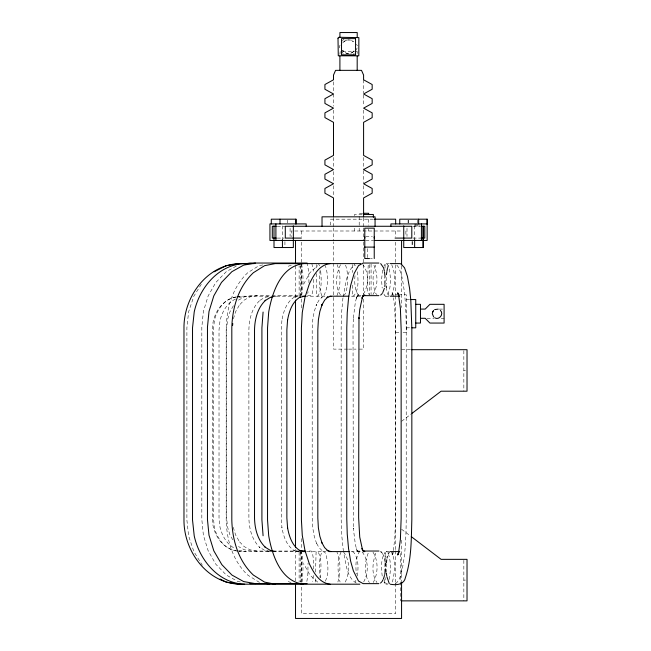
<?xml version="1.0" encoding="UTF-8"?>
<svg xmlns="http://www.w3.org/2000/svg" width="651" height="651" viewBox="0 0 651 651"><rect width="100%" height="100%" fill="white"/><g stroke="black" fill="none" stroke-linecap="round" stroke-linejoin="round"><path stroke-width="0.49" stroke-dasharray="3.25 2.44" d="M367.628 257.609L367.628 248.121M384.749 579.577L384.684 583.638L387.801 584.191M384.855 572.465L385.001 563.318M385.018 562.301L385.172 552.146L386.279 551.592L390.193 551.592M308.965 282.721L308.688 271.198L307.126 263.606M313.774 279.352L313.424 287.498L311.87 295.09L311.202 295.652L307.182 295.652M313.733 569.023L313.424 559.185L312.488 553.22L311.202 551.039L307.182 551.039M315.32 582.01L315.45 577.03M315.58 572.058L316.085 552.146L316.907 551.592L318.258 552.146C322.115 560.015 320.935 569.316 320.186 577.73M368.197 265.234L367.197 290.875L369.174 294.553M384.383 284.064L384.66 277.098M385.01 268.139L385.172 264.16L389.314 263.606M385.286 571.554L385.286 563.115M385.164 283.567L385.172 277.66M386.189 277.375L386.263 284.121M386.263 563.676L386.263 572.115M355.007 275.682C354.356 281.842 354.697 288.401 357.521 294.024L360.638 296.205L349.774 296.205M342.931 297.987L341.612 312.586L341.157 327.722L341.157 518.969L341.612 534.097L343.411 551.592M313.424 575.484L312.488 581.457M300.819 582.01C301.95 572.139 302.341 561.927 300.388 552.146M302.031 582.01C303.171 572.139 303.553 561.927 301.608 552.146M320.137 270.067C319.291 278.514 318.608 287.62 321.814 295.652L322.562 296.205L323.856 295.652C328.519 286.619 328.511 275.283 325.354 265.787M343.093 297.019C345.494 286.261 345.787 272.435 354.559 264.64M357.212 576.045C358.481 568.144 358.823 558.721 353.574 552.146L351.939 551.592M389.16 579.423C390.665 571.277 391.194 562.61 388.606 554.636M393.123 552.251L392.756 554.221L394.766 539.329L395.515 518.456L395.515 329.341L394.766 308.468L393.57 298.191M307.744 293.463L308.102 291.738M306.857 581.457L307.801 575.484L308.053 563.115M392.415 582.01C394.742 572.375 396.077 561.26 391.454 552.146M382.585 270.067L381.535 279.906L382.194 288.051M325.378 581.148C329.487 572.359 327.844 562.684 325.817 553.773L324.621 552.146L322.611 551.592L321.789 552.146C318.591 560.177 319.275 569.283 320.121 577.73M301.608 295.652C303.48 285.333 303.48 274.47 301.608 264.16M233.424 318.819L235.605 311.739L239.503 304.904L239.137 305.295L244.133 300.135L249.96 296.897L256.999 295.652M337.893 582.01C340.416 572.424 341.1 561.341 336.958 552.146M393.001 552.203L392.081 554.994L393.009 552.471M375.7 265.234C372.193 274.104 372.193 284.593 375.7 293.463L376.945 294.553M375.757 553.22C372.527 562.342 371.111 574.328 376.97 582.539M355.12 582.01L355.91 580.285M303.651 284.161L309.941 272.704L317.688 265.689M363.665 582.01C368.588 572.97 368.751 560.487 362.33 552.146L360.215 551.592L351.158 551.592M330.106 225.091L330.7 223.911L330.7 219.184L373.544 219.184M368.181 553.22C364.609 562.155 363.616 574.394 369.369 582.539M345.315 582.01C349.701 572.839 350.132 560.34 343.647 552.146M391.609 295.652C395.474 285.879 395.971 273.77 391.438 264.16M233.392 305.758L229.974 311.739L227.516 319.706L226.581 329.284L226.581 517.399L227.516 526.976L229.974 534.943L233.392 540.932M336.958 295.652C341.002 285.968 341.002 273.843 336.958 264.16M340.994 552.146C336.86 561.341 337.543 572.424 340.066 582.01M340.123 45.106L339.187 46.726L340.123 48.345M342.467 41.054L343.866 38.621M353.224 54.83L354.16 53.211M355.56 50.778L357.904 46.726L356.496 44.292M363.445 294.024C368.767 285.569 369.093 272.72 362.884 264.705M201.281 284.292L193.9 296.132L188.595 311.894L186.894 327.779L186.894 520.019L188.595 535.903L193.9 551.666L202.331 565.198M383.992 265.787L385.172 264.16M340.538 264.705C335.989 273.697 334.492 287.278 340.969 295.652M353.412 51.616A6.892 6.892 0 0 1 342.564 50.16C344.973 54.651 352.085 54.676 354.51 50.184M299.932 296.205C302.878 286.595 301.706 275.772 300.819 265.787M373.202 582.539C378.296 573.515 378.622 560.267 372.592 551.592M372.942 294.553C378.288 286.147 377.987 274.193 373.926 265.234M343.598 295.652L345.136 294.024C348.562 285.04 348.545 274.934 345.795 265.787L344.77 264.705M395.653 583.638C400.251 580.041 401.04 573.775 402.359 568.461C405.581 552.365 406.004 535.887 406.216 519.522L406.216 328.275C406.053 310.909 405.41 293.43 401.805 276.39C400.219 272.118 399.681 266.983 395.653 264.16M401.569 421.311L411.253 413.938M288.206 266.226L292.983 264.762M236.321 266.064L226.279 271.662L215.839 282.444L208.182 295.863L203.372 311.487L201.826 327.217L201.826 519.465L203.372 535.203L208.182 550.827L215.839 564.246L226.279 575.028L237.997 581.555L241.928 582.246M238.51 300.135L244.328 296.897L251.376 295.652L271.41 295.652M321.334 297.45L322.391 296.913L318.982 300.209L316.052 305.457L316.598 304.294L314.238 311.479L312.757 319.836L312.195 329.731L312.195 518.066L312.757 527.961L314.238 536.318L316.598 543.504L316.052 542.34L318.982 547.589L322.391 550.884L321.334 550.347M235.491 299.069C227.085 302.927 222.251 311.78 220.03 320.406L219.021 329.837L219.021 517.96L220.03 527.391C222.251 536.017 227.085 544.871 235.491 548.72M360.215 551.592L359.1 552.146C355.251 558.639 355.796 566.801 356.26 574.076M317.086 296.205L318.274 295.652C322.147 287.734 321.244 278.604 320.618 270.067M383.992 294.024L384.595 295.652L385.726 296.205L387.028 295.652C391.674 287.53 390.584 277.302 389.29 268.375M385.913 584.191L387.215 583.638M346.78 40.061L343.679 41.835L342.581 43.267A6.892 6.892 0 0 1 346.78 40.061L350.344 40.069L353.436 41.859A6.892 6.892 0 0 0 348.562 39.825M298.117 296.417L293.788 297.45L294.708 296.913C286.562 301.747 283.486 311.455 281.899 320.259L281.956 319.836L281.248 329.731L281.248 518.066L281.956 527.961L281.899 527.538C283.486 536.343 286.562 546.051 294.708 550.884L293.788 550.347L298.98 551.592M262.792 264.933L258.943 265.689L247.762 272.704C232.789 286.822 226.67 307.671 226.182 327.779L226.182 520.019C226.67 540.127 232.789 560.975 247.762 575.093L258.943 582.108L261.832 582.678M268.253 296.742L264.64 297.45L259.399 300.697L260.034 300.209C251.937 307.777 249.13 319.104 248.894 329.837L248.894 517.96C249.13 528.693 251.937 540.021 260.034 547.589L259.399 547.1L264.64 550.347L270.067 551.413M272.981 296.921L276.602 296.205M235.931 296.986C224.473 298.76 216.905 309.746 214.399 320.406L213.39 329.837L213.39 517.96L214.399 527.391C216.962 538.719 225.523 550.185 237.851 551.12M236.891 296.832L240.74 296.205L268.904 296.205M238.673 297.45L246.363 296.205M236.118 297.035C221.031 299.517 212.202 315.507 212.324 329.878L212.324 517.919C212.096 532.9 221.967 549.599 237.949 551.039M237.029 296.897L241.602 296.205M439.213 309.103L443.119 309.087M427.121 318.29L433.859 318.274M340.196 51.453L339.903 54.285M342.434 51.453L354.657 51.453M356.032 51.453L357.187 51.453L357.187 55.229M362.64 213.284L359.197 213.284L359.197 214.464M362.151 214.464L354.478 214.464L354.478 217.296M277.245 226.271L285.293 226.271M412.929 226.271L420.066 226.271M292.258 230.999L291.2 230.999L291.2 236.671M294.683 230.999L402.408 230.999M365.732 236.63L372.348 236.63M277.277 238.087L284.243 238.087M412.929 238.087L419.846 238.087M365.716 240.447L373.129 240.447M370.46 258.561L372.348 258.553M395.605 294.789L397.59 294.789M398.583 294.789L406.297 294.789L406.297 332.588L401.569 332.588M272.061 295.652L300.453 295.652M360.996 295.652L357.969 295.652L359.206 295.09L357.122 296.351L358.188 294.765L356.366 298.231L357.074 295.969L355.397 301.893L353.298 318.608L353.347 317.721L353.029 328.788L353.347 528.962L353.298 528.083L355.397 544.789L357.074 550.713L356.366 548.451L358.188 551.918L357.122 550.331L359.206 551.592L357.969 551.039L360.988 551.039M270.971 296.205L299.126 296.205L299.126 265.787M304.611 296.205L326.81 296.205M385.726 296.205L389.444 296.205M406.297 299.55L409.129 299.55M406.297 327.819L411.025 327.819M395.605 332.588L399.584 332.588M347.569 349.123L333.499 349.123L333.499 242.107M348.545 349.123L356.064 349.123M359.181 349.123L363.592 349.123L363.592 298.646M401.569 349.685L411.44 349.685M463.846 370.443L465.432 370.443M268.44 551.039L251.376 551.039L244.328 549.786L238.51 546.547M273.062 551.039L298.549 551.039M268.904 551.592L238.811 551.283M272.948 551.592L301.144 551.592M306.605 551.592L325.972 551.592M463.846 580.106L465.432 580.106M441.166 318.282L444.096 318.29M238.86 551.177L241.602 551.592M238.673 550.347L246.363 551.592M256.999 551.039L249.96 549.786L244.133 546.547L239.137 541.388L239.503 541.787L235.605 534.943L233.148 526.976M272.981 550.876L276.602 551.592M291.054 582.572L288.206 581.563M386.279 551.592L387.418 552.146M317.688 582.108L309.941 575.093L303.651 563.636M386.263 263.606L387.337 264.16L388.273 265.787M356.268 583.084C346.251 577.046 346.08 562.757 343.573 552.553M401.569 529.23L410.447 535.993M354.421 264.705L355.332 265.787M383.992 582.01L385.172 583.638L385.172 577.543M318.608 264.16L319.722 265.787M389.013 295.652L386.987 291.428L386.58 288.898M341.531 50.778L343.402 54.017M382.357 553.22L383.691 555.808L385.05 561.154M311.87 263.606L313.424 271.198M393.009 295.326L392.081 292.804L393.302 296.522M393.123 295.538L392.756 293.577L393.407 297.271M382.194 576.045C381.348 568.16 380.575 559.046 385.172 552.146L385.172 562.301M357.423 271.752C358.107 279.629 359.181 289.044 353.998 295.652L352.516 296.205L352.516 283.364M463.846 350.694L463.846 391.202M463.846 560.356L463.846 600.865M419.049 223.911L419.049 226.271M417.641 223.911L417.641 226.271M417.429 220.136L417.429 222.968M416.225 223.911L416.225 226.271M415.468 223.911L415.468 226.271M414.907 223.911L414.907 226.271M414.646 225.881L414.646 239.666M412.465 241.464L412.465 246.526M412.075 241.464L412.075 246.526M408.47 220.136L408.47 222.968M408.079 220.136L408.079 222.968M406.997 228.298L406.997 236.403M405.89 230.999L405.89 236.671M401.569 265.852L401.569 307.516M401.569 540.208L401.569 580.855M400.324 553.448L400.324 600.865M395.605 230.999L395.605 237.094M395.605 242.164L395.605 295.432M395.605 295.969L395.605 549.769M395.605 550.787L395.605 582.254M395.605 583.272L395.605 613.722L301.486 613.722L301.486 583.272M385.172 563.318L385.172 572.465M371.078 264.037L371.078 294.659M369.589 264.615L369.589 295.09M368.645 219.184L368.645 225.262M368.645 229.111L368.645 230.999M363.592 79.796L363.592 92.963M363.592 94.989L363.592 106.121M363.592 110.174L363.592 121.314M363.592 157.428L363.592 169.577M363.592 170.586L363.592 182.736M363.592 185.771L363.592 195.902M363.592 217.768L363.592 226.947M363.592 227.964L363.592 241.098M363.592 242.107L363.592 293.593M359.197 216.352L359.197 225.262M359.197 228.167L359.197 230.999M354.478 228.167L354.478 230.999M352.516 264.591L352.516 272.492M333.499 81.823L333.499 91.954M333.499 93.972L333.499 106.121M333.499 110.174L333.499 120.297M333.499 157.428L333.499 167.551M333.499 171.604L333.499 183.753M333.499 185.771L333.499 195.902M333.499 217.768L333.499 226.947M333.499 227.964L333.499 241.098M316.646 264.591L316.646 269.53M316.646 273.485L316.646 296.205M301.486 230.999L301.486 237.094M301.486 242.164L301.486 262.467M301.486 263.484L301.486 294.96M301.486 299.021L301.486 309.168M301.486 538.605L301.486 549.769M301.486 550.787L301.486 582.254M300.241 265.787L300.241 296.205M300.241 552.146L300.241 582.01M299.126 552.146L299.126 582.01M295.521 265.787L295.521 299.094M295.521 549.354L295.521 581.001M290.094 228.298L290.094 236.403M287.652 220.136L287.652 222.968M284.926 241.635L284.926 246.55M282.436 225.881L282.436 239.666"/><path stroke-width="0.98" d="M364.788 238.03L364.788 236.988M374.235 258.553L374.235 228.159L364.788 228.159L364.788 258.52L369.508 258.561M374.235 238.03L374.235 236.988M232.586 325.451L232.773 323.539M386.385 562.692L386.759 559.738M384.782 286.513L385.034 284.552M432.915 311.292L432.28 313.684L433.672 317.004M263.085 312.041L261.914 327.884L261.914 519.913L263.085 535.757M386.401 274.706L386.84 271.752M386.995 270.906L387.443 268.375M387.085 558.053L387.402 556.369M384.7 574.507L385.091 572.538M384.383 288.344L382.739 292.6M383.415 578.861L384.505 575.484M387.727 267.512L388.313 265.787M398.64 552.471L397.712 554.994L398.933 551.275L398.379 554.221L400.398 539.329L401.146 518.456L401.146 329.341L400.398 308.468L398.379 293.577L398.933 296.522L397.712 292.804L398.64 295.326M432.443 312.464L433.672 310.348M382.153 581.457L382.991 579.724M388.256 553.773L389.274 552.146M434.648 317.778C439.132 320.642 444.275 313.937 440.353 310.348M380.542 583.084L381.616 581.994M380.648 295.09L382.316 293.463M412.059 413.328L441.093 391.202L467.027 391.202L467.027 349.685L411.416 349.685M214.179 271.784L226.133 265.689L238.998 263.606L254.232 263.606M434.648 309.599L438.229 309.127M330.106 263.606C319.21 264.745 313.513 275.332 309.282 284.161L304.985 297.238L302.284 312.464L301.413 327.884L301.413 519.913L302.284 535.334L304.985 550.559L309.282 563.636C313.513 572.465 319.21 583.044 330.106 584.191M331.017 296.205L326.965 297.45L328.014 296.913L324.605 300.209L321.675 305.457L322.221 304.294L319.861 311.479L318.38 319.836L317.826 329.731L317.826 518.066L318.38 527.961L319.861 536.318L322.221 543.504M303.439 263.606C280.768 266.357 272.069 292.738 268.708 312.041L267.537 327.884L267.537 519.913L268.708 535.757C272.069 555.059 280.768 581.441 303.439 584.191M304.611 296.205L299.419 297.45L300.331 296.913C292.185 301.747 289.117 311.455 287.53 320.259L287.587 319.836L286.871 329.731L286.871 518.066L287.587 527.961L287.53 527.538C289.117 536.343 292.185 546.051 300.331 550.884L299.419 550.347L304.611 551.592M272.077 297.092L270.263 297.45L265.022 300.697L265.657 300.209C257.568 307.777 254.753 319.104 254.525 329.837L254.525 517.96C254.753 528.693 257.568 540.021 265.657 547.589L265.022 547.1L270.263 550.347L272.077 550.697M244.874 263.915L249.781 263.045L307.142 263.045M255.412 263.045L243.629 265.136L231.902 271.662L221.47 282.444L213.813 295.863L208.995 311.487L207.457 327.217L207.457 519.465L208.995 535.203L213.813 550.827L221.836 564.637L231.902 575.028L243.629 581.555L255.412 583.638M244.63 263.606C218.484 264.444 199.458 287.807 194.226 311.894L192.525 327.779L192.525 520.019L194.226 535.903C199.458 559.99 218.484 583.353 244.63 584.191M239.747 263.606C207.01 264.428 183.818 296.726 183.973 327.738L183.973 520.059C183.818 551.072 207.01 583.369 239.747 584.191M363.86 213.284L368.645 213.284L368.645 214.464M363.811 214.464L373.373 214.464L373.373 217.296M374.528 219.184L395.662 219.184L395.662 223.911M276.252 226.271L272.305 226.271L272.305 238.087L276.284 238.087M421.01 226.271L424.786 226.271L424.786 238.087L420.806 238.087M301.372 238.087L285.293 238.087L285.293 226.271L411.798 226.271L411.798 238.087L395.059 238.087M364.763 240.447L269.937 240.447L269.937 223.911L306.182 223.911L306.182 226.271M374.105 240.447L427.154 240.447L427.154 223.911M364.788 247.103L374.235 247.103M378.89 263.045L363.136 263.045L358.473 265.673L354.095 273.566L350.653 285.447L348.562 297.987L347.243 312.586L346.788 327.722L346.788 518.969L347.243 534.097L348.562 548.695L350.653 561.235L353.379 570.854L358.473 581.009L363.136 583.638L378.89 583.638M360.605 263.606L275.17 263.606L264.566 265.689L253.394 272.704C238.421 286.822 232.293 307.671 231.813 327.779L231.813 520.019C232.293 540.127 238.421 560.975 253.394 575.093L264.566 582.108L275.17 584.191M390.283 263.606L400.015 263.606L401.276 264.16L404.531 267.813L407.436 276.39L409.585 288.417L410.814 300.241L411.839 328.275L411.839 519.522C411.253 538.873 411.644 558.883 405.459 577.453C404.157 584.753 396.28 585.42 390.209 584.191M378.898 295.652L363.6 295.652L364.837 295.09L362.753 296.351L363.819 294.765L361.997 298.231L362.705 295.969L359.734 309.616L358.921 318.608L358.97 317.721L358.652 517.903L359.734 537.075L362.705 550.713L361.997 548.451L363.819 551.918L362.753 550.331L364.837 551.592L363.6 551.039L378.972 551.039M302.577 296.205L305.571 296.205M329.837 296.205L348.79 296.205M390.307 296.205L399.73 296.205M410.073 299.55L415.745 299.55L415.745 327.819L411.969 327.819M415.745 304.318L420.473 304.318L420.473 323.059L415.745 323.059M420.473 309.087L425.201 309.087L429.92 304.318L444.096 304.318L444.096 323.059L429.92 323.059L425.201 318.29L420.473 318.29M270.051 551.039L272.452 551.039M299.159 551.039L305.181 551.039M302.609 551.592L305.604 551.592M328.861 551.592L349.139 551.592M390.34 551.592L399.73 551.592M249.781 583.638L307.142 583.638M359.865 584.191L238.998 584.191L226.133 582.108L220.16 579.064M401.333 600.865L467.027 600.865L467.027 559.347L441.093 559.347L411.253 536.611M266.65 583.621L269.538 584.191M331.017 551.592L326.965 550.347L328.014 550.884L324.605 547.589L321.675 542.34M380.794 551.592L381.836 552.675M380.697 263.606L383.594 267.821L384.407 271.198M389.274 583.638L386.963 576.884M384.529 272.183L385.083 276.813M386.385 573.092L386.759 576.045M386.352 286.09L386.442 288.051M426.975 219.184L426.975 223.911M423.37 226.271L423.37 247.535L403.742 247.535L403.742 225.881M422.979 226.271L422.979 247.535M421.409 223.911L421.409 240.447M418.65 219.184L418.65 223.911M414.646 239.666L414.646 247.535M401.569 240.447L401.569 264.835M401.569 581.872L401.569 618.45L295.521 618.45L295.521 583.898M399.747 223.911L399.747 219.184L427.365 219.184L427.365 223.911L390.909 223.911L390.909 226.271M375.066 226.271L375.066 216.824L322.025 216.824L322.025 226.271M363.592 216.824L363.592 197.928L372.169 193.201L372.169 188.473L363.592 183.753L372.169 179.025L372.169 174.297L363.592 169.577L372.169 164.849L372.169 160.122L363.592 155.402L363.592 122.323L372.169 117.603L372.169 112.875L363.592 108.147L372.169 103.428L372.169 98.7L363.592 93.972L372.169 89.252L372.169 84.524L363.592 79.796L363.592 75.077L361.508 70.349L335.582 70.349L333.499 75.077L333.499 79.796L324.922 84.524L324.922 89.252L333.499 93.972L324.922 98.7L324.922 103.428L333.499 108.147L324.922 112.875L324.922 117.603L333.499 122.323L333.499 155.402L324.922 160.122L324.922 164.849L333.499 169.577L324.922 174.297L324.922 179.025L333.499 183.753L324.922 188.473L324.922 193.201L333.499 197.928L333.499 216.824M357.212 37.278L357.212 32.55L339.928 32.55L339.928 37.278M357.187 56.173L357.187 70.349M339.903 56.173L339.903 70.349M296.124 223.911L296.124 219.184L271.28 219.184L271.28 223.911M295.774 219.184L295.774 223.911M295.521 240.447L295.521 263.818M295.521 300.111L295.521 547.686M293.349 225.881L293.349 247.535L274.006 247.535L274.006 225.881M282.436 239.666L282.436 247.535M280.011 219.184L280.011 223.911M275.902 223.911L275.902 240.447M337.999 38.197L338.276 55.791L358.815 55.831L358.856 37.612L338.87 37.278L337.999 38.197M355.56 38.621L341.531 38.621L341.531 54.83L355.56 54.83L355.56 38.621"/></g></svg>
